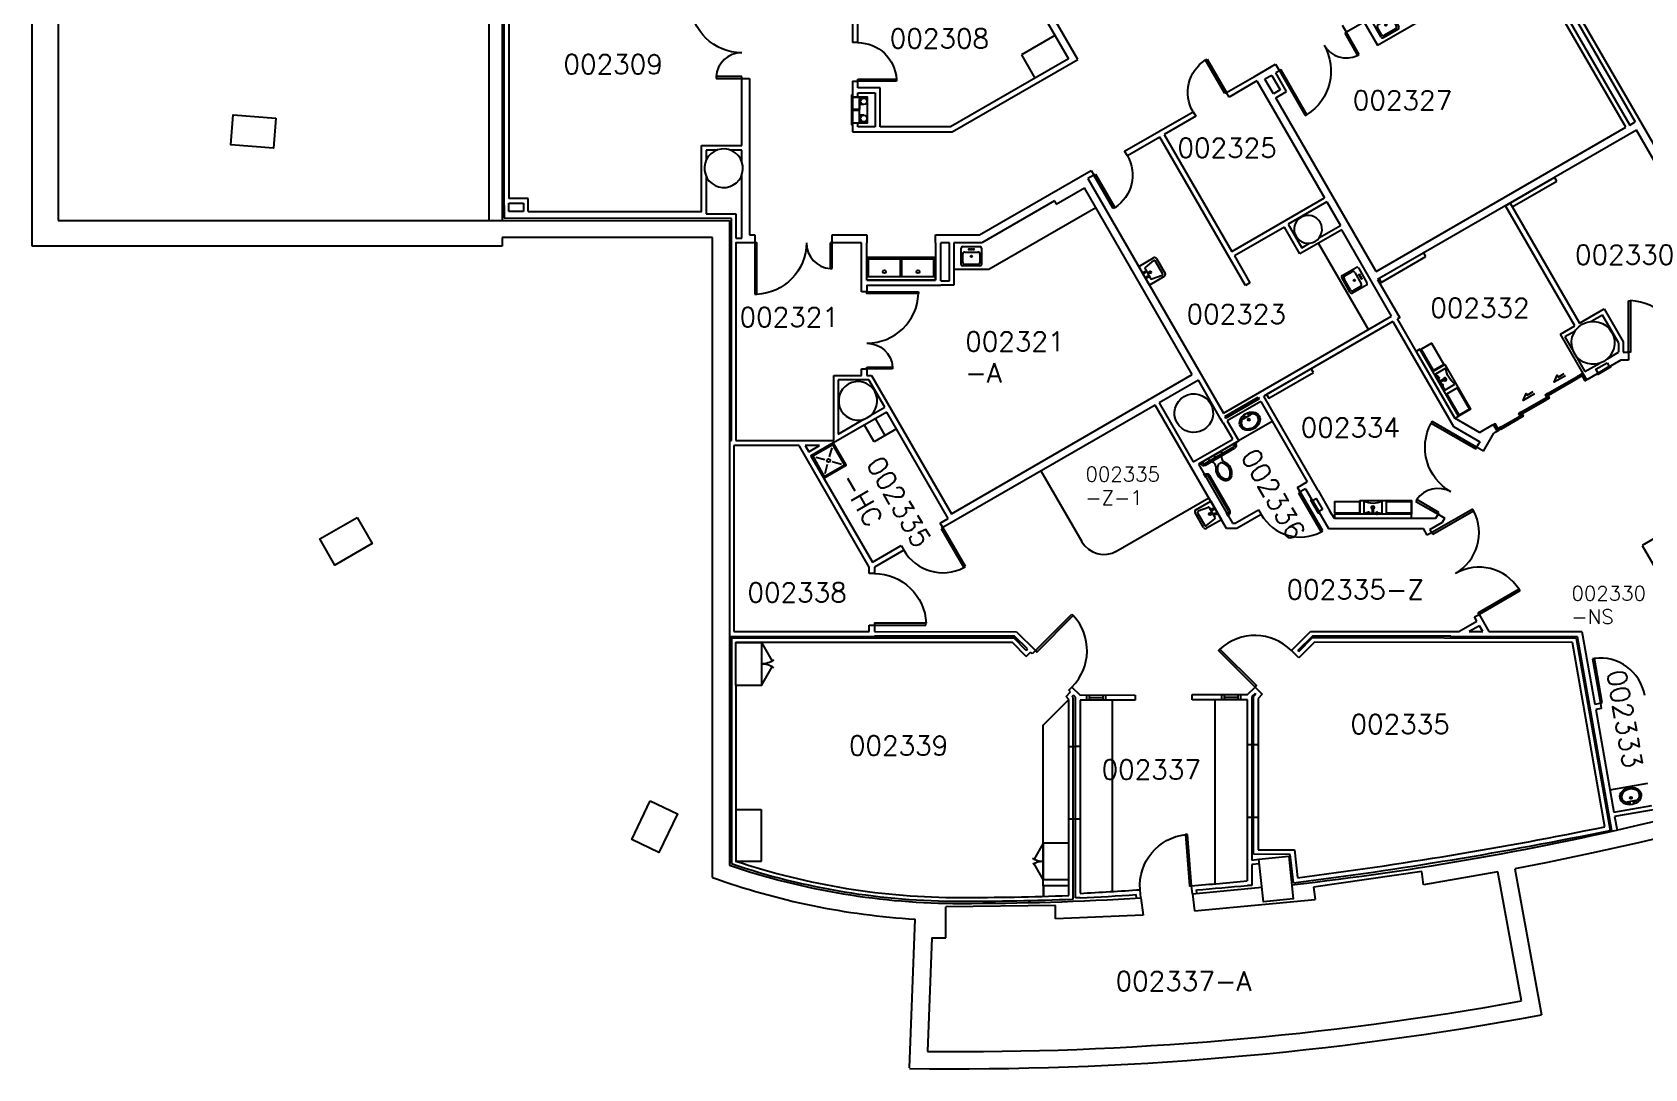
# Model space of a CAD drawing. Extents: x -1957 to 1822, y 4767 to 7331.
# Drawn here: x -1957 to -454, y 4767 to 5733 of the extents above; entities that cross this region are included whole.
import ezdxf

# ---------------------------------------------------------------- set-up
doc = ezdxf.new("R2010")
doc.units = 0
doc.header["$LTSCALE"] = 48
doc.header["$MEASUREMENT"] = 0
doc.layers.get('0').update_dxf_attribs({"linetype": 'CONTINUOUS'})
for name, color, linetype in [('ARDOOR', 7, 'CONTINUOUS'), ('ARFURN', 1, 'CONTINUOUS'), ('ARROOMNO', 4, 'CONTINUOUS'), ('ARWALL', 7, 'CONTINUOUS'), ('ARWINDOW', 7, 'CONTINUOUS'), ('COL', 14, 'CONTINUOUS'), ('EQUIP', 30, 'CONTINUOUS'), ('EXWALL', 8, 'CONTINUOUS'), ('FIRE', 1, 'CONTINUOUS'), ('MILL', 1, 'CONTINUOUS'), ('MILL-NRST', 1, 'CONTINUOUS'), ('MPFIXTURE', 3, 'CONTINUOUS')]:
    doc.layers.add(name, color=color, linetype=linetype)
doc.styles.add('ROMANS', font='romans.shx', dxfattribs={"height": 18})

# ---------------------------------------------------------------- blocks, each defined once
blk = doc.blocks.new('PTS')
at = {"layer": 'EQUIP'}
blk.add_lwpolyline([(14, 0), (14, -0.5), (-14, -0.5), (-14, 0)], close=True, dxfattribs=at)
for points in [[(12, 0), (12, 14), (-12, 14), (-12, 0)], [(12, 6.5), (-12, 6.5), (-0.3, 6.5), (-0.3, 0), (0.2, 0), (0.2, 6.5)]]:
    blk.add_lwpolyline(points, dxfattribs=at)
at = {"layer": 'MPFIXTURE'}
for p, q in [((-11, 10.5), (-11, 6.5)), ((-5, 10.5), (-5, 6.5)), ((5, 10.5), (5, 6.5)), ((11, 10.5), (11, 6.5))]:
    blk.add_line(p, q, dxfattribs=at)
for centre in [(-8, 10.5), (8, 10.5)]:
    blk.add_circle(centre, 3, dxfattribs=at)
blk = doc.blocks.new('SNK-MILL')
at = {"color": 0}
for p, q in [((-9.5, -7.5), (-9.5, 7.5)), ((-8, 9), (8, 9)), ((-8, -5.5), (-8, 2)), ((-6, 4), (6, 4)), ((8, 2), (8, -5.5)), ((9.5, 7.5), (9.5, -7.5)), ((8, -9), (-8, -9)), ((6, -7.5), (-6, -7.5))]:
    blk.add_line(p, q, dxfattribs=at)
for centre, radius in [((-2, 6.5), 0.5), ((0, 0), 0.75), ((0, 6.5), 0.5), ((2, 6.5), 0.5)]:
    blk.add_circle(centre, radius, dxfattribs=at)
for centre, radius, start, end in [((-8, 7.5), 1.5, 90, 180), ((-6, 2), 2, 90, 180), ((6, 2), 2, 0, 90), ((8, 7.5), 1.5, 0, 90), ((-8, -7.5), 1.5, 180, 270), ((-6, -5.5), 2, 180, 270), ((6, -5.5), 2, 270, 0), ((8, -7.5), 1.5, 270, 0)]:
    blk.add_arc(centre, radius, start, end, dxfattribs=at)
blk = doc.blocks.new('FEC')
at = {"layer": 'FIRE'}
for points in [[(-7, 0), (-7, 1), (7, 1), (7, 0)], [(-6, -4), (-6, 0), (6, 0), (6, -4)]]:
    blk.add_lwpolyline(points, close=True, dxfattribs=at)
blk = doc.blocks.new('SNK-SCRUB2')
for p, q in [((33, -8), (-33, -8)), ((-33, -8), (-33, -30)), ((-33, -11), (33, -11)), ((-31.5, -11), (-31.5, -28.5)), ((-0.75, -11), (-0.75, -28.5)), ((0.75, -11), (0.75, -28.5)), ((31.5, -11), (31.5, -28.5)), ((33, -8), (33, -30)), ((33, -28.5), (-33, -28.5)), ((33, -30), (-33, -30))]:
    blk.add_line(p, q)
for centre in [(-16.125, -16), (16.125, -16)]:
    blk.add_circle(centre, 1.5)
blk = doc.blocks.new('SNK-WALL_1')
for p, q in [((-10, 0), (10, 0)), ((-10, -16), (-10, 0)), ((10, 0), (10, -16)), ((-6.1, -4.8), (-7.8, -14.8)), ((5.2, -4), (-5.2, -4)), ((7.8, -14.8), (6.1, -4.8)), ((8, -18), (-8, -18)), ((-6.8, -16), (6.8, -16))]:
    blk.add_line(p, q)
for centre, radius in [((-2.5, -2), 0.75), ((0, -6.5), 1), ((2.5, -2), 0.75)]:
    blk.add_circle(centre, radius)
for centre, radius, start, end in [((-6.8, -15), 1, 170.5377, 270), ((-5.2, -5), 1, 90, 170.5377), ((5.2, -5), 1, 9.4623, 90), ((6.8, -15), 1, 270, 9.4623), ((-8, -16), 2, 180, 270), ((8, -16), 2, 270, 0)]:
    blk.add_arc(centre, radius, start, end)
blk = doc.blocks.new('SNK-JC-1')
for p, q in [((9.5, 14.5), (3.2, 20.8)), ((14.5, 14.5), (20.8, 20.8)), ((3.2, 3.2), (9.5, 9.5)), ((20.8, 3.2), (14.5, 9.5))]:
    blk.add_line(p, q)
at = {"flags": 128}
for points in [[(0, 24), (0, 0), (24, 0), (24, 24)], [(1.2, 22.8), (1.2, 1.2), (22.8, 1.2), (22.8, 22.8)]]:
    blk.add_lwpolyline(points, close=True, dxfattribs=at)
blk.add_circle((12, 12), 1.5)
blk = doc.blocks.new('SNK-OVL')
blk.add_line((-4, 3.3), (4, 3.3))
for centre, radius in [((-2.5, 4.5), 0.75), ((0, 0), 1), ((2.5, 4.5), 0.75)]:
    blk.add_circle(centre, radius)
for centre, start, end in [((-4, -0.7), 90, 137.9206), ((4, -0.7), 42.1012, 90)]:
    blk.add_arc(centre, 4, start, end)
blk.add_ellipse((0, -1.7), major_axis=(10, 0), ratio=0.8)
blk.add_open_spline([(-7, 1.9), (-7.4, 1.5), (-7.7, 1), (-8.3, -0.1), (-8.5, -0.8), (-8.5, -2.3), (-8.4, -3), (-7.8, -4.4), (-7.4, -5), (-6.2, -6.3), (-5.4, -6.8), (-3.7, -7.6), (-2.8, -7.9), (-0.7, -8.3), (0.3, -8.3), (2.3, -8), (3.3, -7.8), (5.1, -7), (5.9, -6.5), (7.2, -5.3), (7.7, -4.6), (8.3, -3.3), (8.5, -2.6), (8.5, -1.8), (8.5, -1.8), (8.5, -1.7), (8.5, -1.1), (8.4, -0.5), (7.9, 0.7), (7.5, 1.3), (7, 1.9)], degree=3, knots=[2.515773, 2.515773, 2.515773, 2.515773, 2.756182, 2.756182, 3.107509, 3.107509, 3.458835, 3.458835, 3.810162, 3.810162, 4.161488, 4.161488, 4.512815, 4.512815, 4.864141, 4.864141, 5.215468, 5.215468, 5.566794, 5.566794, 5.918121, 5.918121, 6.269447, 6.269447, 6.283185, 6.283185, 6.283185, 6.580082, 6.580082, 6.909232, 6.909232, 6.909232, 6.909232])
blk = doc.blocks.new('4-00-DR')
at = {"color": 0}
blk.add_lwpolyline([(0, 48), (1.8, 48), (1.8, 0), (0, 0)], close=True, dxfattribs=at)
blk.add_arc((-0.1, 0), 48.1, 0.0274, 87.8451, dxfattribs=at)
blk = doc.blocks.new('2-00-DR')
at = {"color": 0}
for p, q in [((0, 24), (0, 0)), ((1.8, 24), (0, 24)), ((1.8, 0), (1.8, 24)), ((0, 0), (1.8, 0))]:
    blk.add_line(p, q, dxfattribs=at)
blk.add_arc((-0.1, 0), 24.1, 0.1115, 85.5546, dxfattribs=at)
blk = doc.blocks.new('3-06-DR')
at = {"color": 0}
for p, q in [((0, 42), (0, 0)), ((1.8, 42), (0, 42)), ((1.8, 0), (1.8, 42)), ((0, 0), (1.8, 0))]:
    blk.add_line(p, q, dxfattribs=at)
blk.add_arc((-0.1, 0), 42.1, 0.0359, 87.5264, dxfattribs=at)
blk = doc.blocks.new('7-04-DRS')
at = {"color": 0}
for p, q in [((0, 44), (0, 0)), ((1.8, 44), (0, 44)), ((1.8, 0), (1.8, 44)), ((86.2, 0), (86.2, 44)), ((86.2, 44), (88, 44)), ((88, 44), (88, 0)), ((0, 0), (1.8, 0)), ((88, 0), (86.2, 0))]:
    blk.add_line(p, q, dxfattribs=at)
for centre, start, end in [((-0.1, 0), 0.0327, 87.6426), ((88.1, 0), 92.3574, 179.9673)]:
    blk.add_arc(centre, 44.1, start, end, dxfattribs=at)
blk = doc.blocks.new('TLT-WALL')
for p, q in [((-7, 0), (7, 0)), ((-7, -0.8), (-7, 0)), ((-7, -0.8), (-4.5, -5.3)), ((7, -0.8), (4.5, -5.3)), ((7, -0.8), (7, 0))]:
    blk.add_line(p, q)
blk.add_circle((0, -2.8), 1)
for centre, radius, start, end in [((4.2, -17.3), 11.2, 141.803, 221.6267), ((4.2, -17.3), 9.67, 128.7012, 221.6267), ((-6.2, -9.1), 2, 321.803, 333.6222), ((-9, -7.8), 5.15, 333.6222, 29.0546), ((0, -12.1), 3, 51.2988, 128.7012), ((-4.2, -17.3), 9.67, 318.3733, 51.2988), ((9, -7.8), 5.15, 150.9454, 206.3778), ((-4.2, -17.3), 11.2, 318.3733, 38.197), ((6.2, -9.1), 2, 206.3778, 218.197), ((-5.7, -26), 2, 38.9879, 41.6267), ((0, -21.5), 5.3, 218.9879, 321.0121), ((-5.7, -26), 3.5, 38.9879, 41.6267), ((0, -21.5), 3.8, 218.9879, 321.0121), ((5.7, -26), 3.5, 138.3733, 141.0121), ((5.7, -26), 2, 138.3733, 141.0121)]:
    blk.add_arc(centre, radius, start, end)
blk = doc.blocks.new('3-00-DR')
at = {"color": 0}
for p, q in [((0, 36), (0, 0)), ((1.8, 36), (0, 36)), ((1.8, 0), (1.8, 36)), ((0, 0), (1.8, 0))]:
    blk.add_line(p, q, dxfattribs=at)
blk.add_arc((-0.1, 0), 36.1, 0.049, 87.097, dxfattribs=at)

msp = doc.modelspace()

# ---------------------------------------------------------------- linework, layer by layer
at = {"layer": 'ARDOOR'}
for p, q in [((-544.6, 5396.1), (-517.3, 5411.8)), ((-543.7, 5394.6), (-516.5, 5410.3)), ((-569.5, 5378.7), (-546.3, 5392.1)), ((-568.6, 5377.2), (-545.5, 5390.6)), ((-588.5, 5364.7), (-572.1, 5374.2)), ((-587.7, 5363.2), (-571.2, 5372.7))]:
    msp.add_line(p, q, dxfattribs=at)
at = {"layer": 'ARDOOR', "flags": 128}
for points in [[(-545, 5395.3), (-516.4, 5411.8), (-516.1, 5411.1), (-544.6, 5394.6), (-545, 5395.3)], [(-528, 5412.6), (-538.4, 5406.6), (-535.7, 5413.1), (-534.9, 5411.5), (-529.2, 5414.8)], [(-517.1, 5411.4), (-517.3, 5411.8), (-516.7, 5412.2), (-516.4, 5411.8), (-517.1, 5411.4)], [(-516.7, 5412.2), (-513.4, 5414.1), (-512.6, 5412.6), (-515.8, 5410.7), (-516.7, 5412.2)], [(-509.9, 5408), (-508.4, 5408.9), (-511.9, 5415), (-513.4, 5414.1), (-509.9, 5408)], [(-557, 5395.7), (-567.4, 5389.7), (-564.7, 5396.2), (-563.8, 5394.7), (-558.2, 5397.9)], [(-516.5, 5410.3), (-516.7, 5410.8), (-516.1, 5411.1), (-515.8, 5410.7), (-516.5, 5410.3)], [(-569.9, 5377.9), (-545.4, 5392), (-545.1, 5391.4), (-569.5, 5377.2), (-569.9, 5377.9)], [(-547, 5394.7), (-545.3, 5395.7), (-544.4, 5394.2), (-546.1, 5393.2), (-547, 5394.7)], [(-546.1, 5391.6), (-546.3, 5392.1), (-545.7, 5392.4), (-545.4, 5392), (-546.1, 5391.6)], [(-545.7, 5392.4), (-543.9, 5393.4), (-543.1, 5391.9), (-544.8, 5390.9), (-545.7, 5392.4)], [(-545.5, 5390.6), (-545.7, 5391), (-545.1, 5391.4), (-544.8, 5390.9), (-545.5, 5390.6)], [(-544.4, 5395.7), (-544.6, 5396.1), (-545.3, 5395.7), (-545, 5395.3), (-544.4, 5395.7)], [(-543.7, 5394.6), (-544, 5395), (-544.6, 5394.6), (-544.4, 5394.2), (-543.7, 5394.6)], [(-591.6, 5360.9), (-590, 5361.8), (-593.5, 5367.8), (-595.1, 5367), (-591.6, 5360.9)], [(-588.9, 5363.9), (-571.2, 5374.1), (-570.8, 5373.5), (-588.6, 5363.2), (-588.9, 5363.9)], [(-571.8, 5373.7), (-572.1, 5374.2), (-571.4, 5374.5), (-571.2, 5374.1), (-571.8, 5373.7)], [(-571.9, 5377.3), (-570.1, 5378.3), (-569.3, 5376.8), (-571, 5375.8), (-571.9, 5377.3)], [(-571.2, 5372.7), (-571.5, 5373.1), (-570.8, 5373.5), (-570.6, 5373), (-571.2, 5372.7)], [(-571.4, 5374.5), (-568.2, 5376.4), (-567.3, 5374.9), (-570.6, 5373), (-571.4, 5374.5)], [(-569.2, 5378.3), (-569.5, 5378.7), (-570.1, 5378.3), (-569.9, 5377.9), (-569.2, 5378.3)], [(-568.6, 5377.2), (-568.9, 5377.6), (-569.5, 5377.2), (-569.3, 5376.8), (-568.6, 5377.2)], [(-590.9, 5363.3), (-589.2, 5364.3), (-588.3, 5362.8), (-590, 5361.8), (-590.9, 5363.3)], [(-588.3, 5364.2), (-588.5, 5364.7), (-589.2, 5364.3), (-588.9, 5363.9), (-588.3, 5364.2)], [(-587.7, 5363.2), (-587.9, 5363.6), (-588.6, 5363.2), (-588.3, 5362.8), (-587.7, 5363.2)]]:
    msp.add_lwpolyline(points, dxfattribs=at)
at = {"layer": 'ARWALL'}
for p, q in [((-1531.2, 5557.5), (-1531.2, 6400.3)), ((-1517.2, 5571.5), (-1517.2, 6142.8)), ((-566.3, 5837), (-342.6, 5449.5)), ((-566.4, 5828.6), (-462.9, 5649.4)), ((-1047.8, 5805.7), (-991.4, 5708.1)), ((-982.7, 5707.5), (-1042.7, 5811.4)), ((-603.7, 5807.1), (-732.2, 5732.9)), ((-559.4, 5804.6), (-468.1, 5646.4)), ((-1512.9, 5796.2), (-1512.9, 5577.8)), ((-471.8, 5644.3), (-561, 5798.8)), ((-1192.6, 5784.5), (-1192.6, 5723.2)), ((-1187.7, 5723.2), (-1187.7, 5779.6)), ((-732.2, 5732.9), (-735.9, 5739.2)), ((-1187.7, 5723.2), (-1192.6, 5723.2)), ((-991.4, 5708.1), (-1101.1, 5644.8)), ((-1099.8, 5639.9), (-982.7, 5707.5)), ((-818, 5691.7), (-798.2, 5703.2)), ((-798.2, 5703.2), (-794.6, 5696.9)), ((-794.6, 5696.9), (-798, 5694.9)), ((-1295.8, 5627.4), (-1295.8, 5689.8)), ((-1295.8, 5689.8), (-1288.6, 5689.8)), ((-1288.6, 5689.8), (-1288.6, 5543.9)), ((-1192.6, 5687.2), (-1187.7, 5687.2)), ((-1192.6, 5687.2), (-1192.6, 5672.5)), ((-1187.7, 5681.2), (-1187.7, 5687.2)), ((-844, 5676.7), (-818, 5691.7)), ((-815.6, 5687.5), (-841.6, 5672.5)), ((-815.6, 5687.5), (-752.6, 5578.4)), ((-801.7, 5692.7), (-808.1, 5689.1)), ((-800.2, 5675.4), (-808.1, 5689.1)), ((-801.7, 5692.7), (-793.9, 5679.1)), ((-788, 5677.6), (-798, 5694.9)), ((-1192.6, 5672.5), (-1187.7, 5672.5)), ((-1166.7, 5681.2), (-1187.7, 5681.2)), ((-1187.7, 5676.3), (-1171.6, 5676.3)), ((-1187.7, 5672.5), (-1187.7, 5676.3)), ((-1171.6, 5676.3), (-1171.6, 5644.8)), ((-1166.7, 5644.8), (-1166.7, 5681.2)), ((-841.6, 5672.5), (-844, 5676.7)), ((-793.9, 5679.1), (-800.2, 5675.4)), ((-798.1, 5671.7), (-788, 5677.6)), ((-704.6, 5509.8), (-798.1, 5671.7)), ((-938.9, 5621.9), (-875.2, 5658.7)), ((-872.7, 5654.5), (-902, 5637.6)), ((-875.2, 5658.7), (-872.7, 5654.5)), ((-1192.6, 5648.5), (-1192.6, 5639.9)), ((-1192.6, 5648.5), (-1187.7, 5648.5)), ((-1192.6, 5639.9), (-1099.8, 5639.9)), ((-1187.7, 5644.8), (-1187.7, 5648.5)), ((-1171.6, 5644.8), (-1187.7, 5644.8)), ((-1101.1, 5644.8), (-1166.7, 5644.8)), ((-902, 5637.6), (-839, 5528.5)), ((-704.6, 5509.8), (-471.8, 5644.3)), ((-461.9, 5641.6), (-703.1, 5502.4)), ((-468.1, 5646.4), (-462.9, 5649.4)), ((-351.3, 5450.1), (-461.9, 5641.6)), ((-1333.3, 5627.4), (-1295.8, 5627.4)), ((-1329.1, 5623.1), (-1329.1, 5613.6)), ((-1318.5, 5623.1), (-1329.1, 5623.1)), ((-1295.8, 5623.1), (-1307, 5623.1)), ((-1295.8, 5612.3), (-1295.8, 5623.1)), ((-936.4, 5617.7), (-938.9, 5621.9)), ((-906.2, 5635.2), (-936.4, 5617.7)), ((-826.3, 5496.8), (-906.2, 5635.2)), ((-1329.1, 5598.6), (-1329.1, 5563.7)), ((-1295.8, 5540.9), (-1295.8, 5599.9)), ((-1074.1, 5543.9), (-970, 5603.9)), ((-967.6, 5599.7), (-973.1, 5596.5)), ((-973.1, 5596.5), (-846.7, 5377.7)), ((-970, 5603.9), (-967.6, 5599.7)), ((-1494.9, 5577.8), (-1512.9, 5577.8)), ((-1494.9, 5565.8), (-1494.9, 5577.8)), ((-1002.6, 5572.7), (-976.4, 5587.8)), ((-875.9, 5413.7), (-976.4, 5587.8)), ((-839, 5528.5), (-752.6, 5578.4)), ((-1517.2, 5571.5), (-1517.2, 5559.5)), ((-1512.9, 5565.8), (-1512.9, 5573.5)), ((-1512.9, 5573.5), (-1499.2, 5573.5)), ((-1499.2, 5565.8), (-1512.9, 5565.8)), ((-1499.2, 5573.5), (-1499.2, 5565.8)), ((-1329.1, 5563.7), (-1301.3, 5563.7)), ((-1301.3, 5563.7), (-1301.3, 5540.9)), ((-1004.4, 5575.7), (-1072.1, 5536.6)), ((-1004.4, 5575.7), (-1002.6, 5572.7)), ((-750.4, 5574.7), (-786.5, 5553.9)), ((-750.4, 5574.7), (-737.8, 5552.8)), ((-583.9, 5571.2), (-579.6, 5573.6)), ((-519.2, 5459.1), (-583.9, 5571.2)), ((-579.6, 5573.6), (-515, 5461.6)), ((-1305.5, 5559.4), (-1517.2, 5559.5)), ((-1305.5, 5352.4), (-1305.5, 5559.4)), ((-789.9, 5551.2), (-836.5, 5524.3)), ((-775.5, 5526.2), (-789.9, 5551.2)), ((-786.5, 5553.9), (-773.9, 5532)), ((-736.6, 5548.6), (-775.5, 5526.2)), ((-757.4, 5541.5), (-737.8, 5552.8)), ((-690.1, 5468.1), (-736.6, 5548.6)), ((-1288.6, 5543.9), (-1283.6, 5543.9)), ((-1283.6, 5543.9), (-1283.6, 5536.6)), ((-1211.6, 5536.6), (-1211.6, 5543.9)), ((-1211.6, 5543.9), (-1179.2, 5543.9)), ((-1184.1, 5536.6), (-1211.6, 5536.6)), ((-1184.1, 5491), (-1184.1, 5536.6)), ((-1179.2, 5543.9), (-1179.2, 5536.6)), ((-1179.2, 5501.9), (-1179.2, 5536.6)), ((-1115.2, 5536.6), (-1115.2, 5543.9)), ((-1115.2, 5543.9), (-1074.1, 5543.9)), ((-1115.2, 5536.6), (-1115.2, 5501.9)), ((-1110.3, 5501.3), (-1110.3, 5536.6)), ((-1102.3, 5536.6), (-1110.3, 5536.6)), ((-1102.3, 5501.3), (-1102.3, 5536.6)), ((-1098.1, 5536.6), (-1098.1, 5497)), ((-1072.1, 5536.6), (-1098.1, 5536.6)), ((-773.9, 5532), (-766.6, 5536.2)), ((-836.5, 5524.3), (-822.1, 5499.3)), ((-1115.2, 5501.9), (-1179.2, 5501.9)), ((-703.1, 5502.4), (-682.5, 5466.8)), ((-1179.2, 5491), (-1184.1, 5491)), ((-1179.2, 5497), (-1110.3, 5497)), ((-1179.2, 5497), (-1179.2, 5491)), ((-1110.3, 5501.3), (-1102.3, 5501.3)), ((-1098.1, 5497), (-1110.3, 5497)), ((-822.1, 5499.3), (-826.3, 5496.8)), ((-515, 5461.6), (-491.9, 5474.9)), ((-491.9, 5474.9), (-474.2, 5444.2)), ((-846.7, 5377.7), (-690.1, 5468.1)), ((-688.8, 5463.2), (-809.3, 5393.6)), ((-688.8, 5463.2), (-632.3, 5365.3)), ((-682.5, 5466.8), (-684.6, 5465.6)), ((-631.1, 5373), (-684.6, 5465.6)), ((-532.6, 5451.4), (-519.2, 5459.1)), ((-493.5, 5469.1), (-503.3, 5463.4)), ((-478.4, 5443), (-493.5, 5469.1)), ((-508.2, 5409), (-532.6, 5451.4)), ((-519, 5454.3), (-528.5, 5448.9)), ((-528.5, 5448.9), (-509.8, 5416.5)), ((-478.4, 5434.6), (-478.4, 5443)), ((-474.2, 5444.2), (-474.2, 5434.6)), ((-476.5, 5427.3), (-508.2, 5409)), ((-488.9, 5428.5), (-478.5, 5434.6)), ((-469.2, 5427.3), (-476.5, 5427.3)), ((-474.2, 5434.6), (-469.2, 5434.6)), ((-469.2, 5434.6), (-469.2, 5427.3)), ((-1210.1, 5352.4), (-1210.1, 5413)), ((-1210.1, 5413), (-1184.1, 5413)), ((-1184.1, 5413), (-1184.1, 5419)), ((-1184.1, 5419), (-1179.2, 5419)), ((-1179.2, 5419), (-1179.2, 5413)), ((-1179.2, 5413), (-1174.9, 5413)), ((-1174.9, 5413), (-1100.4, 5284.1)), ((-1100.4, 5284.1), (-875.9, 5413.7)), ((-509.8, 5416.5), (-496, 5424.4)), ((-1177.3, 5408.8), (-1205.9, 5408.8)), ((-1205.9, 5408.8), (-1205.9, 5358.3)), ((-1162.6, 5383.3), (-1177.3, 5408.8)), ((-870.2, 5408.6), (-906.8, 5387.5)), ((-848.5, 5371), (-870.2, 5408.6)), ((-1175.5, 5375.8), (-1162.6, 5383.3)), ((-910.5, 5385.4), (-1108.4, 5271.1)), ((-844, 5270.2), (-910.5, 5385.4)), ((-906.8, 5387.5), (-874.9, 5332.3)), ((-845.6, 5374.8), (-814.4, 5392.8)), ((-813.5, 5391.2), (-844.7, 5373.2)), ((-812, 5388.6), (-843.2, 5370.6)), ((-814.4, 5392.8), (-813.5, 5391.2)), ((-812, 5388.6), (-768.8, 5313.8)), ((-758.5, 5305.6), (-809.3, 5393.6)), ((-1160.7, 5378.7), (-1231.3, 5338)), ((-1205.9, 5358.3), (-1181.9, 5372.1)), ((-1103.5, 5279.6), (-1160.7, 5378.7)), ((-847, 5368.4), (-849.4, 5372.6)), ((-846.9, 5368.4), (-847, 5368.4)), ((-838.2, 5353.5), (-846.9, 5368.4)), ((-845.6, 5374.8), (-844.7, 5373.2)), ((-843.2, 5370.6), (-832.4, 5351.9)), ((-608.1, 5359.7), (-631.1, 5373)), ((-608.1, 5359.7), (-595.4, 5367.1)), ((-595.4, 5367.1), (-591.8, 5360.8)), ((-1307.2, 5352.4), (-1305.5, 5352.4)), ((-1301.3, 5352.4), (-1210.1, 5352.4)), ((-874.9, 5332.3), (-838.2, 5353.5)), ((-832.4, 5351.9), (-870.2, 5330.1)), ((-632.3, 5365.3), (-607.8, 5351.2)), ((-607.8, 5351.2), (-610.8, 5346)), ((-604.5, 5342.4), (-594.9, 5359)), ((-591.8, 5360.8), (-594.9, 5359)), ((-1242.4, 5347.5), (-1303.3, 5347.5)), ((-1177, 5234.2), (-1242.4, 5347.5)), ((-1236.8, 5347.5), (-1233.4, 5341.7)), ((-1223.3, 5347.5), (-1236.8, 5347.5)), ((-1233.4, 5341.7), (-1223.3, 5347.5)), ((-1231.3, 5338), (-1174, 5238.8)), ((-604.5, 5342.4), (-610.8, 5346)), ((-870.2, 5330.1), (-838.4, 5275.1)), ((-777.7, 5308.6), (-768.8, 5313.8)), ((-775.3, 5304.4), (-777.7, 5308.6)), ((-770.2, 5307.3), (-775.3, 5304.4)), ((-770.2, 5307.3), (-748.8, 5270.2)), ((-758.5, 5305.6), (-747.5, 5286.5)), ((-1110.8, 5275.3), (-1103.5, 5279.6)), ((-835.8, 5275.1), (-814.1, 5287.6)), ((-811.6, 5283.4), (-834.4, 5270.2)), ((-814.1, 5287.6), (-811.6, 5283.4)), ((-743.4, 5279.5), (-747.5, 5286.5)), ((-649.2, 5279.5), (-743.4, 5279.5)), ((-654.4, 5269.5), (-642.7, 5276.3)), ((-646.8, 5283.6), (-649.2, 5279.5)), ((-646.8, 5283.6), (-640.5, 5280)), ((-642.7, 5276.3), (-640.5, 5280)), ((-1108.4, 5271.1), (-1110.8, 5275.3)), ((-834.4, 5270.2), (-844, 5270.2)), ((-838.4, 5275.1), (-835.8, 5275.1)), ((-748.8, 5270.2), (-660.4, 5270.2)), ((-656.8, 5264), (-660.4, 5270.2)), ((-652.6, 5266.4), (-656.8, 5264)), ((-654.4, 5269.5), (-652.6, 5266.4)), ((-1174, 5238.8), (-1147.2, 5254.3)), ((-1144.7, 5250.1), (-1172.1, 5234.3)), ((-1147.2, 5254.3), (-1144.7, 5250.1)), ((-1177, 5228.2), (-1177, 5234.2)), ((-1172.1, 5234.3), (-1172.1, 5228.2)), ((-1172.1, 5228.2), (-1177, 5228.2)), ((-612.8, 5187.8), (-608.6, 5190.2)), ((-610.6, 5184), (-612.8, 5187.8)), ((-608.6, 5190.2), (-599.3, 5174.2)), ((-1303.3, 5174.2), (-1177, 5174.2)), ((-1177, 5174.2), (-1177, 5180.2)), ((-1177, 5180.2), (-1172.1, 5180.2)), ((-1172.1, 5180.2), (-1172.1, 5174.2)), ((-1172.1, 5174.2), (-1039.7, 5174.1)), ((-1039.7, 5174.1), (-1022, 5156.4)), ((-783.5, 5156.4), (-765.7, 5174.2)), ((-765.7, 5174.2), (-627.4, 5174.2)), ((-627.4, 5174.2), (-610.6, 5184)), ((-608.2, 5179.7), (-617.7, 5174.2)), ((-617.7, 5174.2), (-605, 5174.2)), ((-605, 5174.2), (-608.2, 5179.7)), ((-599.3, 5174.2), (-512.6, 5174.2)), ((-512.6, 5174.2), (-500.6, 5106.5)), ((-1172.1, 5169.3), (-1307.2, 5169.4)), ((-1043.6, 5163.9), (-1301.5, 5164)), ((-1041.5, 5169.9), (-1172.1, 5169.9)), ((-1172.1, 5169.9), (-1172.1, 5169.3)), ((-1030.7, 5150.9), (-1043.6, 5163.9)), ((-1029.6, 5158), (-1041.5, 5169.9)), ((-1030.8, 5156.7), (-1029.6, 5158)), ((-1022, 5156.4), (-1025, 5153.4)), ((-776.7, 5149.6), (-783.5, 5156.4)), ((-763.9, 5170), (-777.5, 5156.4)), ((-776.7, 5155.7), (-777.5, 5156.4)), ((-776.7, 5155.7), (-763.7, 5168.6)), ((-762, 5164.4), (-776.7, 5149.6)), ((-634.8, 5170), (-763.9, 5170)), ((-763.7, 5168.6), (-517.9, 5168.1)), ((-521.5, 5163.9), (-762, 5164.4)), ((-635.9, 5169.4), (-634.8, 5170)), ((-516.7, 5169.4), (-635.9, 5169.4)), ((-491.2, 4992.2), (-521.5, 5163.9)), ((-517.9, 5168.1), (-486.3, 4988.9)), ((-484.7, 4988.3), (-516.7, 5169.4)), ((-1033.7, 5153.9), (-1033.7, 5153.9)), ((-1030.7, 5150.9), (-1026.6, 5155)), ((-1025, 5153.4), (-1026.6, 5155)), ((-1301.5, 5124), (-1301.5, 4960.3)), ((-993.4, 5113.7), (-989.5, 5117.9)), ((-990.8, 5111), (-993.4, 5113.7)), ((-993.4, 5113.7), (-993.4, 5113.7)), ((-991.1, 5119.5), (-988.1, 5122.5)), ((-989.5, 5117.9), (-991.1, 5119.5)), ((-990.8, 4928.2), (-990.8, 5111)), ((-988.1, 5122.5), (-980.6, 5115.1)), ((-987.7, 5113.6), (-986.5, 5114.9)), ((-986.8, 5112.7), (-987.7, 5113.6)), ((-986.8, 4924.8), (-986.8, 5112.7)), ((-984.8, 5113.2), (-986.5, 5114.9)), ((-984.8, 5067.2), (-984.8, 5113.2)), ((-980.6, 5115.1), (-929, 5115)), ((-974.5, 5115.1), (-974.5, 5110.2)), ((-956.5, 5110.2), (-956.5, 5115.1)), ((-929, 5115), (-929, 5110.2)), ((-876, 5115.4), (-824.5, 5115.4)), ((-876, 5110.5), (-876, 5115.4)), ((-848.5, 5115.4), (-848.5, 5110.5)), ((-830.5, 5110.5), (-830.5, 5115.4)), ((-824.5, 5115.4), (-817.4, 5122.5)), ((-817.4, 5116.5), (-820.3, 5113.6)), ((-820.3, 5113.6), (-820.3, 5068.6)), ((-818.7, 5113.6), (-816.7, 5115.7)), ((-818.7, 5068.6), (-818.7, 5113.6)), ((-817.4, 5122.5), (-810.6, 5115.7)), ((-817.4, 5116.5), (-816.7, 5115.7)), ((-810.6, 5115.7), (-814.5, 5111.9)), ((-814.5, 5111.9), (-814.5, 5001.1)), ((-980.5, 5110.2), (-980.5, 5067.2)), ((-929, 5110.2), (-980.5, 5110.2)), ((-824.5, 5110.5), (-876, 5110.5)), ((-824.5, 5068.6), (-824.5, 5110.5)), ((-500.6, 5106.5), (-495.5, 5107.4)), ((-494.6, 5102.6), (-499.8, 5101.7)), ((-499.8, 5101.7), (-482.9, 5005.9)), ((-495.5, 5107.4), (-494.6, 5102.6)), ((-984.8, 4999.7), (-984.8, 5067.2)), ((-980.5, 5067.2), (-984.8, 5067.2)), ((-980.5, 5067.2), (-980.5, 4999.7)), ((-824.5, 5001.1), (-824.5, 5068.6)), ((-820.3, 5068.6), (-824.5, 5068.6)), ((-820.3, 5068.6), (-820.3, 5001.1)), ((-818.7, 5001.1), (-818.7, 5068.6)), ((-814.5, 5068.6), (-818.7, 5068.6)), ((-482.9, 5005.9), (-447.4, 5012.2)), ((-442.5, 5008.7), (-482.2, 5001.7)), ((-984.8, 4925.9), (-984.8, 4999.7)), ((-984.8, 4999.7), (-980.5, 4999.7)), ((-980.5, 4999.7), (-980.5, 4930.2)), ((-824.5, 4941.8), (-824.5, 5001.1)), ((-824.5, 5001.1), (-820.3, 5001.1)), ((-820.3, 5001.1), (-820.3, 4961.2)), ((-818.7, 4966.6), (-818.7, 5001.1)), ((-818.7, 5001.1), (-814.5, 5001.1)), ((-814.5, 5001.1), (-814.5, 4970.8)), ((-482.2, 5001.7), (-479.9, 4989.2)), ((-820.3, 4961.2), (-813.7, 4961.9)), ((-784.5, 4966.5), (-818.7, 4966.6)), ((-814.5, 4970.8), (-780.7, 4970.7)), ((-781.4, 4940), (-784.5, 4966.5)), ((-780.7, 4970.7), (-777.7, 4944.8)), ((-813.3, 4957.7), (-820.3, 4957)), ((-820.3, 4957), (-820.3, 4937.5)), ((-923.7, 4926), (-924.6, 4933.6)), ((-875.8, 4929.8), (-876.7, 4937.2)), ((-871.6, 4930.2), (-872, 4933.3)), ((-824.5, 4941.8), (-824.5, 4941.8)), ((-820.3, 4937.5), (-824.5, 4937.5)), ((-824.5, 4937.5), (-824.5, 4937.5)), ((-990.9, 4928.2), (-990.8, 4928.2)), ((-980.3, 4925.9), (-984.8, 4925.9)), ((-927.9, 4925.7), (-928.3, 4929.1))]:
    msp.add_line(p, q, dxfattribs=at)
for points in [[(-1519.2, 6160.4), (-1519.2, 5557.5)], [(-1494.9, 5565.8), (-1333.3, 5565.7), (-1333.3, 5627.4)], [(-1301.3, 5540.9), (-1295.8, 5540.9)], [(-1283.6, 5536.6), (-1301.3, 5536.6), (-1301.3, 5352.4)], [(-1303.3, 5347.5), (-1303.3, 5174.2)]]:
    msp.add_lwpolyline(points, dxfattribs=at)
at = {"layer": 'ARWALL', "flags": 128}
msp.add_lwpolyline([(-1030.8, 5156.7), (-1042, 5167.9), (-1305.5, 5168), (-1305.5, 4957.9)], dxfattribs=at)
at = {"layer": 'ARWALL'}
for centre, radius, start, end in [((-1073.3, 7849.8), 2784, 271.6989, 271.8224), ((-921.7, 7782.9), 2784, 268.5789, 268.7013), ((-1260.8, 8747), 3832.8, 277.2413, 281.5822), ((-1260.8, 8747), 3837.1, 277.1774, 281.6438), ((-1092.2, 5588.9), 666.1, 251.3202, 269.9997), ((-1092.2, 5588.9), 662.6, 251.5828, 269.9997), ((-1195.7, 8890.6), 3966.3, 273.1105, 273.9205), ((-1214.1, 9049.7), 4126.3, 274.6897, 275.4169), ((-1202, 8918.1), 3998.4, 274.7347, 275.417), ((-1092.2, 7702.3), 2776, 270.0003, 272.0931), ((-1092.2, 7698.8), 2776, 270.0005, 272.1768), ((-1196.1, 8897.1), 3977.1, 273.1112, 273.8606)]:
    msp.add_arc(centre, radius, start, end, dxfattribs=at)
at = {"layer": 'ARWINDOW'}
for p, q in [((-972, 5115), (-972, 5110.2)), ((-972, 5112.6), (-959, 5112.6)), ((-959, 5110.2), (-959, 5115)), ((-846, 5115.4), (-846, 5110.5)), ((-846, 5112.9), (-833, 5112.9)), ((-833, 5110.5), (-833, 5115.4))]:
    msp.add_line(p, q, dxfattribs=at)
at = {"layer": 'COL', "flags": 128}
for points in [[(-1730.2, 5652.8), (-1732.3, 5624.9), (-1772.2, 5628), (-1770, 5655.9), (-1730.2, 5652.8)], [(-1730.2, 5652.8), (-1732.3, 5624.9), (-1772.2, 5628), (-1770, 5655.9), (-1730.2, 5652.8)], [(-1654.3, 5280.5), (-1640.3, 5256.2), (-1675, 5236.2), (-1689, 5260.5), (-1654.3, 5280.5)], [(-1654.3, 5280.5), (-1640.3, 5256.2), (-1675, 5236.2), (-1689, 5260.5), (-1654.3, 5280.5)], [(-1381.1, 5016.5), (-1355.8, 5004.4), (-1373, 4968.3), (-1398.3, 4980.4), (-1381.1, 5016.5)], [(-1381.1, 5016.5), (-1355.8, 5004.4), (-1373, 4968.3), (-1398.3, 4980.4), (-1381.1, 5016.5)], [(-813.8, 4961.9), (-785.9, 4964.9), (-781.7, 4925.1), (-809.5, 4922.2), (-813.8, 4961.9)], [(-813.8, 4961.9), (-785.9, 4964.9), (-781.7, 4925.1), (-809.5, 4922.2), (-813.8, 4961.9)]]:
    msp.add_lwpolyline(points, dxfattribs=at)
at = {"layer": 'COL', "extrusion": (0, 0, -1)}
for centre, radius in [((1312.7, 5606.1), 18), ((767.9, 5549.2), 13), ((502.3, 5443.4), 20), ((1187.5, 5389.2), 18), ((874.5, 5377.8), 18)]:
    msp.add_arc(centre, radius, 329.9999999999402, 329.9999942703573, dxfattribs=at)
at = {"layer": 'EXWALL'}
for p, q in [((-1957.2, 5533.5), (-1957.2, 7050.5)), ((-1933.2, 7038.5), (-1933.2, 5557.5)), ((-1933.2, 5557.5), (-1307.2, 5557.5)), ((-1307.2, 5557.5), (-1307.2, 4956.4)), ((-1519.2, 5533.5), (-1957.2, 5533.5)), ((-1519.2, 5541.5), (-1519.2, 5533.5)), ((-1323.2, 5541.5), (-1519.2, 5541.5)), ((-1323.2, 4945), (-1323.2, 5541.5)), ((-462.6, 4976.7), (-503.6, 4967.5)), ((-421.7, 4986.4), (-462.6, 4976.7)), ((-503.6, 4967.5), (-544.7, 4959)), ((-1301.5, 4960.3), (-1301.5, 4960.3)), ((-662, 4950.5), (-762.9, 4935.8)), ((-660.3, 4938), (-662, 4950.5)), ((-591, 4950.2), (-660.3, 4938)), ((-569, 4829.9), (-591, 4950.2)), ((-544.7, 4959), (-575.2, 4953.1)), ((-575.2, 4953.1), (-550.4, 4817)), ((-875.8, 4929.8), (-811, 4935.8)), ((-824.5, 4941.8), (-824.5, 4941.8)), ((-824.5, 4937.5), (-824.5, 4937.5)), ((-824.5, 4937.5), (-824.5, 4937.5)), ((-762.9, 4935.8), (-761.4, 4924.3)), ((-1003.5, 4918.8), (-1105.5, 4917.5)), ((-1105.5, 4888.8), (-1105.5, 4917.5)), ((-1003.5, 4906.3), (-1003.5, 4918.8)), ((-1003.5, 4918.8), (-1003.5, 4918.8)), ((-923.7, 4926), (-921.8, 4909.9)), ((-875.8, 4929.8), (-873.9, 4913.9)), ((-873.9, 4913.9), (-761.4, 4924.3)), ((-1139.4, 4767.4), (-1134.1, 4906.1)), ((-921.8, 4909.9), (-1003.5, 4906.3)), ((-1118.7, 4888.8), (-1122.8, 4782.8)), ((-1118.7, 4888.8), (-1105.5, 4888.8))]:
    msp.add_line(p, q, dxfattribs=at)
for centre, radius, start, end in [((-1096.1, 7722.8), 2802.2, 276.4133, 283.5866), ((-1092.2, 5588.8), 668, 251.2241, 270.0003), ((-1092.2, 5588.8), 684, 250.2614, 266.4878), ((-1092.2, 7700.8), 2780, 270.0003, 273.4754), ((-1096.3, 7749), 2966.4, 269.4889, 280.2388), ((-1096.3, 7749), 2982.4, 269.1725, 280.5467)]:
    msp.add_arc(centre, radius, start, end, dxfattribs=at)
at = {"layer": 'MILL'}
for p, q in [((-703.3, 5720.7), (-620.2, 5768.7)), ((-715.8, 5742.3), (-703.3, 5720.7)), ((-1003.9, 5729.7), (-1035.1, 5711.7)), ((-1035.1, 5711.7), (-1022.6, 5690.1)), ((-577.6, 5570.2), (-536.1, 5594.2)), ((-965.7, 5569.2), (-1065.4, 5511.6)), ((-758.2, 5536.1), (-711.7, 5455.6)), ((-1065.4, 5511.6), (-1098.1, 5511.6)), ((-474.2, 5444.2), (-474.2, 5444.4)), ((-651.7, 5416.6), (-663.7, 5437.4)), ((-1172.5, 5351.1), (-1181.5, 5366.7)), ((-1162.1, 5357.1), (-1171.1, 5372.7)), ((-832.7, 5352.4), (-801.5, 5370.4)), ((-1151.7, 5363.1), (-1172.5, 5351.1)), ((-947, 5248.8), (-860.5, 5298.8)), ((-743.4, 5283.5), (-743.4, 5279.5)), ((-719.4, 5283.5), (-743.4, 5283.5)), ((-1277.5, 5164), (-1267.5, 5146.7)), ((-1277.5, 5124), (-1267.5, 5141.3)), ((-1014.9, 5086.9), (-990.8, 5110.8)), ((-950.5, 5110.2), (-950.5, 4932)), ((-1014.9, 4937.1), (-1014.9, 5086.9)), ((-486.5, 5026.6), (-451.1, 5032.9)), ((-1301.8, 5008.3), (-1277.8, 5008.3)), ((-1277.3, 4960.3), (-1277.5, 5008.3)), ((-1014.8, 4977.1), (-1023.4, 4962.1)), ((-1301.5, 4960.3), (-1277.5, 4960.3)), ((-1014.8, 4943.1), (-1023.5, 4958.2)), ((-990.8, 4937.1), (-1014.9, 4937.1)), ((-950.5, 4932), (-950.5, 4931.9))]:
    msp.add_line(p, q, dxfattribs=at)
at = {"layer": 'MILL', "flags": 128}
for points in [[(-536.1, 5594.2), (-538.1, 5597.6), (-579.6, 5573.6), (-577.7, 5570.3)], [(-658.1, 5523.7), (-660.1, 5527.2), (-701.7, 5503.2), (-699.7, 5499.7), (-658.1, 5523.7)], [(-651, 5417.5), (-662.5, 5437.4), (-653, 5442.9), (-641.5, 5423), (-651, 5417.5)], [(-663.7, 5437.4), (-667.1, 5435.4), (-631.1, 5373), (-627.7, 5375), (-627.7, 5375)], [(-763, 5415.7), (-765, 5419.2), (-806.6, 5395.2), (-804.6, 5391.7), (-763, 5415.7)], [(-627.7, 5375), (-651.7, 5416.6), (-640.4, 5423.1), (-616.4, 5381.5), (-627.7, 5375)], [(-627, 5375.9), (-638.5, 5395.9), (-629, 5401.4), (-617.5, 5381.4), (-627, 5375.9)], [(-1016.9, 5323.9), (-1016.9, 5323.9), (-978.9, 5258.1)], [(-719.9, 5284.5), (-742.9, 5284.5), (-742.9, 5295.5), (-719.9, 5295.5), (-719.9, 5284.5)], [(-671.4, 5283.5), (-719.4, 5283.5), (-719.4, 5296.5), (-671.4, 5296.5), (-671.4, 5283.5)], [(-671.9, 5284.5), (-694.9, 5284.5), (-694.9, 5295.5), (-671.9, 5295.5), (-671.9, 5284.5)], [(-671.4, 5279.5), (-671.4, 5283.5), (-671.4, 5283.5)], [(-1277.5, 5164), (-1277.5, 5124), (-1301.5, 5124), (-1301.5, 5164), (-1277.5, 5164)], [(-854.6, 4939.1), (-854.5, 4941.6), (-854.5, 5110.5)], [(-1014.8, 4977.1), (-1014.8, 4943.1), (-990.8, 4943.1), (-990.8, 4977.1), (-1014.8, 4977.1)], [(-1014.9, 4937.1), (-1014.9, 4927.5), (-1014.2, 4927.5), (-1014.2, 4937.1), (-1014.9, 4937.1)]]:
    msp.add_lwpolyline(points, dxfattribs=at)
at = {"layer": 'MILL'}
for centre, radius, start, end in [((-958.2, 5270.1), 24, 210, 300), ((-1277.5, 5124), 20, 54.9558, 90), ((-1014.8, 4980.1), 20, 239.7887, 270)]:
    msp.add_arc(centre, radius, start, end, dxfattribs=at)
at = {"layer": 'MILL', "extrusion": (0, 0, -1)}
for centre, start, end in [((1277.5, 5164), 234.9558, 270), ((1014.8, 4940.1), 60.806, 90)]:
    msp.add_arc(centre, 20, start, end, dxfattribs=at)
at = {"layer": 'MILL-NRST'}
for p, q in [((-435.7, 5266.5), (-456.5, 5254.5)), ((-456.5, 5254.5), (-394, 5146.3))]:
    msp.add_line(p, q, dxfattribs=at)
at = {"layer": 'MPFIXTURE'}
for p, q in [((-640.7, 5409.9), (-645.1, 5407.6)), ((-641.1, 5408.5), (-644.6, 5406.7)), ((-640.2, 5409), (-641.1, 5408.5)), ((-864.4, 5330.6), (-837.1, 5346.4)), ((-863.6, 5329.3), (-836.4, 5345.1)), ((-836.8, 5348.8), (-836.6, 5348.4)), ((-835.5, 5349.6), (-835.3, 5349.1)), ((-868, 5330.8), (-867.7, 5330.4)), ((-866.7, 5331.6), (-866.4, 5331.1)), ((-864.1, 5320.6), (-863.7, 5320.9)), ((-863.4, 5319.3), (-862.9, 5319.6)), ((-842.1, 5286.6), (-860.9, 5319)), ((-840.8, 5287.3), (-859.6, 5319.8)), ((-843.1, 5284.3), (-842.7, 5284.5)), ((-842.4, 5283), (-841.9, 5283.2)), ((-708.1, 5289.6), (-708.3, 5284.7)), ((-707.2, 5288.6), (-707.3, 5284.6)), ((-707.1, 5289.6), (-707.2, 5288.6))]:
    msp.add_line(p, q, dxfattribs=at)
at = {"layer": 'MPFIXTURE', "flags": 128}
for points in [[(-639.5, 5419.6), (-649.1, 5414.1), (-640.5, 5399.3), (-631, 5404.8)], [(-647.9, 5412.7), (-647.7, 5412.8), (-646.6, 5410.7), (-646.8, 5410.6), (-647.9, 5412.7)], [(-642, 5401.4), (-641.8, 5401.5), (-642.9, 5403.6), (-643.1, 5403.5), (-642, 5401.4)], [(-834.9, 5350.5), (-834.6, 5350.1), (-837.7, 5348.3), (-837.9, 5348.8)], [(-866.1, 5332.5), (-865.8, 5332.1), (-868.9, 5330.3), (-869.1, 5330.8)], [(-863.3, 5318.2), (-865.1, 5321.3), (-864.6, 5321.5), (-862.9, 5318.5), (-863.3, 5318.2)], [(-716, 5295.5), (-716, 5284.5), (-698.8, 5284.5), (-698.8, 5295.5)], [(-842.3, 5281.9), (-844.1, 5284.9), (-843.6, 5285.1), (-841.9, 5282.1), (-842.3, 5281.9)], [(-714.2, 5284.8), (-714.2, 5285), (-711.8, 5284.9), (-711.8, 5284.7), (-714.2, 5284.8)], [(-701.5, 5284.3), (-701.5, 5284.5), (-703.8, 5284.6), (-703.8, 5284.4), (-701.5, 5284.3)]]:
    msp.add_lwpolyline(points, dxfattribs=at)
at = {"layer": 'MPFIXTURE', "extrusion": (0, 0, -1)}
for centre, radius, start, end in [((646.7, 5410.7), 1, 69.7214, 54.9201), ((646.7, 5410.7), 0.5, 77.2493, 47.3922), ((618.2, 5422.1), 21.5, 306.5072, 353.4929), ((646.7, 5410.7), 0.375, 82.4102, 42.2313), ((640.4, 5409.4), 0.5, 62.3212, 242.3203), ((837.9, 5347.6), 1.5, 150, 240), ((837.9, 5347.6), 3, 150, 240), ((862.2, 5318.3), 3, 60, 150), ((862.2, 5318.3), 1.5, 60, 150), ((707.4, 5315.2), 21.5, 246.5072, 293.4928), ((711.8, 5284.8), 1, 9.7214, 354.92), ((711.8, 5284.8), 0.5, 17.2493, 347.3921), ((711.8, 5284.8), 0.375, 22.4101, 342.2313), ((707.6, 5289.6), 0.5, 2.3212, 182.3202)]:
    msp.add_arc(centre, radius, start, end, dxfattribs=at)
at = {"layer": 'MPFIXTURE'}
for centre, radius, start, end in [((-644.9, 5407.1), 0.5, 117.6791, 297.6793), ((-643, 5403.6), 1, 305.0799, 290.2786), ((-643, 5403.6), 0.5, 312.6078, 282.7507), ((-643, 5403.6), 0.375, 317.7687, 277.5898), ((-640.4, 5409.4), 1.5, 227.1505, 188.208), ((-640.4, 5409.4), 1.12, 234.0671, 181.2915), ((-865.1, 5331.9), 3, 210, 300), ((-865.1, 5331.9), 1.5, 210, 300), ((-707.6, 5289.6), 1.5, 287.1505, 248.2081), ((-843.4, 5285.8), 1.5, 300, 30), ((-843.4, 5285.8), 3, 300, 30), ((-707.6, 5289.6), 1.12, 294.0671, 241.2915), ((-707.8, 5284.6), 0.5, 177.6791, 357.6793), ((-703.8, 5284.5), 1, 5.08, 350.2786), ((-703.8, 5284.5), 0.5, 12.6079, 342.7507), ((-703.8, 5284.5), 0.375, 17.7687, 337.5899)]:
    msp.add_arc(centre, radius, start, end, dxfattribs=at)

# ---------------------------------------------------------------- block references
at = {"layer": 'ARDOOR', "xscale": -1}
for name, p, rotation in [('4-00-DR', (-1295.8, 5761.8), 90.0000000000024), ('3-00-DR', (-1187.7, 5687.2), 269.9999999999741), ('4-00-DR', (-794.6, 5696.9), 209.9999999999974), ('3-00-DR', (-844, 5676.7), 30.00000000000381), ('3-00-DR', (-967.6, 5599.7), 209.9999999999741), ('4-00-DR', (-1283.6, 5536.6), 180), ('2-00-DR', (-1179.2, 5419), 269.999999999995), ('4-00-DR', (-610.8, 5346), 59.99982254082443), ('4-00-DR', (-1172.1, 5180.2), 269.9999999999749), ('4-00-DR', (-876.7, 4937.2), 4.281422232379368)]:
    msp.add_blockref(name, p, dxfattribs=dict(at, rotation=rotation))
at = {"layer": 'ARDOOR'}
for name, p, rotation in [('2-00-DR', (-732.2, 5732.9), 209.9999999999953), ('2-00-DR', (-1295.8, 5689.8), 90), ('2-00-DR', (-1211.6, 5536.6), 180.0000000000138), ('4-00-DR', (-1179.2, 5491), 269.9999999999956), ('4-00-DR', (-469.2, 5434.6), 359.9998225408438), ('2-00-DR', (-646.8, 5283.6), 60.00017745915497), ('3-06-DR', (-775.3, 5304.4), 210.0000000000005), ('7-04-DRS', (-652.6, 5266.4), 299.9999999999808), ('3-06-DR', (-1108.4, 5271.1), 210.0000000000055), ('4-00-DR', (-1022, 5156.4), 315.0000000000003), ('4-00-DR', (-817.4, 5122.5), 45.00000165353553), ('3-06-DR', (-495.5, 5107.4), 10.00000000000404)]:
    msp.add_blockref(name, p, dxfattribs=dict(at, rotation=rotation))
at = {"layer": 'ARFURN', "rotation": 269.999999999993}
msp.add_blockref('PTS', (-1192.6, 5660.5), dxfattribs=at)
at = {"layer": 'FIRE'}
for p, rotation in [((-492.4, 5418.2), 210.0000000000014), ((-760.9, 5291.2), 119.9999999999974)]:
    msp.add_blockref('FEC', p, dxfattribs=dict(at, rotation=rotation))
at = {"layer": 'MPFIXTURE'}
for name, p, rotation in [('SNK-MILL', (-695.4, 5739.6), 29.99999999999722), ('SNK-WALL_1', (-920.8, 5505.9), 119.9999999999977), ('SNK-MILL', (-724.8, 5501.7), 299.9999999999965), ('SNK-OVL', (-823.1, 5371.8), 29.99999999998678), ('SNK-JC-1', (-1231.3, 5338), 299.9999999999981), ('TLT-WALL', (-855.1, 5338.9), 29.99999999999645), ('SNK-WALL_1', (-853.7, 5287.1), 299.9999999999998), ('SNK-OVL', (-467, 5019.2), 189.9999999999897)]:
    msp.add_blockref(name, p, dxfattribs=dict(at, rotation=rotation))
msp.add_blockref('SNK-MILL', (-1081.8, 5524), dxfattribs=at)
at = {"layer": 'MPFIXTURE', "xscale": 0.9696969687271726, "yscale": 0.9696969687271726, "zscale": 0.9696969687271726, "rotation": 180.0000000000362}
msp.add_blockref('SNK-SCRUB2', (-1147.2, 5494.1), dxfattribs=at)

# ---------------------------------------------------------------- texts
at = {"layer": 'ARROOMNO', "style": 'ROMANS'}
for s, height, p in [('002308', 18, (-1157.9, 5718)), ('002309', 18, (-1462, 5694)), ('002327', 18, (-726.2, 5660.4)), ('002325', 18, (-889.7, 5616.1)), ('002330', 18, (-519.1, 5516.5)), ('002321', 18, (-1297.9, 5458.3)), ('002323', 18, (-881.2, 5461.2)), ('002332', 18, (-654, 5466.9)), ('002321', 18, (-1087.5, 5435.6)), ('-A', 18, (-1087.5, 5406.4)), ('002334', 18, (-774.8, 5355.4)), ('002335', 13.5, (-975.4, 5314.2)), ('-Z-1', 13.5, (-975.4, 5292.3)), ('002338', 18, (-1290.5, 5201.7)), ('002335-Z', 18, (-788, 5204.4)), ('002330', 13.5, (-522.4, 5203.1)), ('-NS', 13.5, (-522.4, 5181.3)), ('002335', 18, (-728.4, 5078.9)), ('002339', 18, (-1195.9, 5058.9)), ('002337', 18, (-960.4, 5036.5)), ('002337-A', 18, (-947.4, 4839.4))]:
    msp.add_text(s, height=height, dxfattribs=at).set_placement(p)
for s, rotation, p in [('002336', 300, (-831.3, 5337.7)), ('002335', 300, (-1180.3, 5330.6)), ('-HC', 300, (-1205.5, 5316.1)), ('002333', 280, (-489.8, 5136.7))]:
    msp.add_text(s, height=18, rotation=rotation, dxfattribs=at).set_placement(p)

doc.saveas('drawing.dxf')
